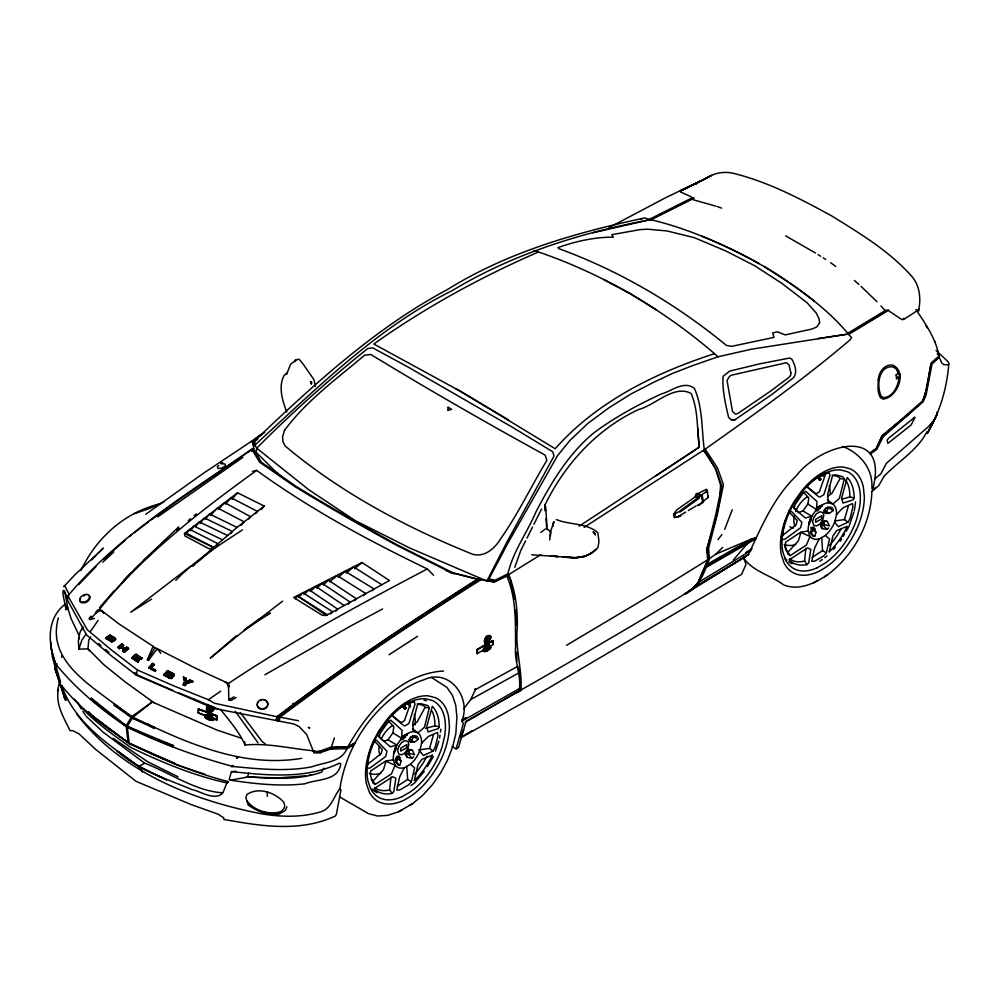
<?xml version="1.0" encoding="UTF-8"?>
<svg xmlns="http://www.w3.org/2000/svg" width="999" height="999" viewBox="0 0 999 999"><rect width="100%" height="100%" fill="white"/><g stroke="black" fill="none" stroke-linecap="round" stroke-linejoin="round"><path stroke-width="1.5" d="M706.231 489.398L707.567 492.282L706.231 489.398L695.779 494.73L695.004 497.027L676.448 510.102L673.551 514.547L674.325 517.432L680.356 516.246M486.913 650.561A8.604 4.97 -60 0 0 487.599 650.112A2.635 1.523 -60 0 0 488.361 649.35L488.061 647.827L486.913 649.525M210.165 718.531L209.74 719.567M485.614 641.808C484.478 642.769 488.611 641.008 485.814 640.609L485.926 639.385M485.189 641.096L487.025 642.307L488.324 641.433L487.025 642.307M206.943 708.89L206.731 709.502M948.7 364.897C946.74 388.948 939.634 412.612 927.284 433.404L936.75 414.997L936.85 412.337M904.445 318.956L916.52 311.188L916.695 310.252L918.568 310.239C921.078 299.151 919.929 286.563 912.624 277.322C890.209 251.561 860.276 233.591 831.493 215.809C799.824 198.501 767.22 181.393 731.905 172.989C724.712 171.716 717.22 172.515 710.664 175.836L682.754 189.86L699.3 181.98M549.75 539.959L550.486 531.755L553.958 521.703L552.684 526.286L553.071 523.139M829.245 551.785L832.916 535.976L836.8 530.519L847.227 526.311A50.862 29.371 -60 0 1 829.257 551.773M292.857 706.193L293.019 703.109M485.939 640.896L485.489 642.082L485.964 640.034M484.115 648.826L487.737 650.411L487.949 649.512A2.36 1.361 -60 0 0 488.261 649.225L488.573 648.776M207.755 709.065L207.829 710.801M489.847 648.139C487.4 642.807 491.071 638.773 489.323 637.949M209.89 719.392L206.768 718.231L208.042 718.843A8.342 5.707 48.5 0 0 209.315 719.292M395.229 760.714L395.379 758.778M184.49 533.491L184.865 535.951L208.991 548.713L211.139 548.563L213.624 547.489L237.038 527.422L264.223 506.056L237.537 492.807L184.49 533.491L213.624 547.489L185.427 532.754M810.888 527.31L813.111 528.658L812.949 530.644L811.475 532.23L810.164 531.893M489.41 648.326L488.748 649.512A8.979 5.182 -60 0 0 490.122 648.651A1.349 0.787 -60 0 0 490.834 647.714A1.498 0.862 -60 0 0 490.434 647.015C487.712 647.539 490.671 648.039 489.011 646.99M211.076 711.363L212.263 718.443L212.362 717.794L211.064 719.655L212.038 719.48C212.188 720.841 211.9 714.11 210.801 711.613M211.413 719.417L212.837 720.142L212.175 719.417M485.164 641.882C486.401 641.758 486.525 642.694 486.338 644.567M485.976 642.844L486.388 642.157M697.527 183.142L696.291 183.279M871.84 492.332C870.579 524.625 853.183 555.569 827.497 574.862C814.834 583.254 798.813 591.133 783.578 584.852C770.704 575.162 752.172 571.378 743.144 557.217M295.442 360.052L295.142 361.426L295.442 360.052L299.051 359.165L302.822 363.648L313.961 379.645L315.309 386.426M392.095 793.431A50.862 29.371 -60 0 1 374.113 788.735L392.582 776.735L395.866 778.209L393.818 791.558L392.083 793.418L389.635 789.872L390.921 777.122M807.03 564.61A50.862 29.371 -60 0 1 789.048 559.902L807.517 547.902L810.801 549.388L808.753 562.737L807.017 564.597L804.582 561.038L805.856 548.301M211.388 718.943L212.025 718.206M64.311 585.851L63.836 586.675L74.563 575.149L103.309 548.126L98.027 553.471M207.617 709.665L207.367 709.814A4.783 3.272 48.5 0 1 209.003 705.494A3.509 2.398 48.5 0 1 209.315 705.456M899.325 375.711C898.7 384.677 893.805 396.94 883.603 397.664L881.368 396.391C876.235 386.738 878.296 365.509 892.769 366.833L895.978 368.681L898.963 374.413M485.889 649.25C488.461 650.624 483.291 646.952 487.749 648.626M486.063 640.347L486.538 639.772L485.814 642.544M487.3 648.064C487.812 648.738 491.096 649.487 488.961 647.876M489.36 647.19L490.022 647.077M484.403 649.175L486.8 650.274A8.342 4.82 -60 0 0 487.574 649.899L488.199 649.225A8.979 5.182 -60 0 0 489.635 648.363A1.349 0.787 -60 0 0 490.347 647.427C490.309 647.914 488.386 649.887 489.91 646.428M489.16 638.586L489.822 638.973L490.097 637.674L488.823 637.225M62.063 686.375L61.688 685.576C71.291 713.611 93.881 733.666 117.045 750.749L117.57 751.635C139.023 770.229 166.271 778.808 192.02 789.572C201.086 791.558 210.19 798.676 219.755 795.354C224.975 792.981 225.087 783.079 228.546 781.505L227.572 781.93M154.008 702.747L125.3 682.005L104.033 664.909L87.962 648.826L78.909 649.138L81.806 640.234L86.164 633.791M485.939 642.719L486.126 643.368L485.402 642.669L486.088 642.232M439.585 738.186L440.01 735.177M440.422 732.167L440.846 729.158M486.014 641.907L486.101 642.607M854.307 510.864L855.581 501.835M485.676 642.519L487.749 648.463M207.667 709.14L208.404 707.492A1.961 1.336 48.5 0 1 209.84 707.304L210.077 707.567A1.961 1.336 48.5 0 0 208.304 707.579L207.293 708.566M550.337 536.001L550.924 532.042L546.328 528.146M207.505 716.258C202.61 711.788 214.76 724.362 206.418 715.496L206.531 717.831A8.604 5.882 48.5 0 0 207.28 718.468M205.669 716.008A2.585 1.761 48.5 0 1 206.868 714.984L207.867 715.197L208.903 717.619L206.743 710.389A4.52 3.097 48.5 0 1 208.341 706.418L209.753 706.405L211.676 708.478L212.188 707.742L211.676 708.478M205.856 716.408L205.919 715.921A2.585 1.761 48.5 0 1 207.13 714.747L209.403 717.17M210.577 716.745L208.079 719.018M383.579 741.37L388.037 739.809L392.907 732.929L393.881 726.81L387.812 720.304M486.975 642.657C490.821 640.859 484.328 644.405 485.339 640.759M485.789 641.57L486.176 640.883M793.506 507.042L798.513 512.549L802.971 510.976L807.841 504.108L808.815 497.977L802.746 491.483M206.706 708.678L207.38 707.679L206.768 708.291M452.048 746.565L456.081 748.9L463.474 723.226L461.75 721.241C471.765 697.814 449.413 667.519 423.863 679.819A86.601 43.094 -53.4 0 0 397.09 694.18C366.196 716.745 345.691 751.148 339.822 788.898C333.791 796.103 331.356 808.303 321.478 811.588C301.998 817.644 281.281 817.107 261.351 813.773C192.32 800.286 120.654 771.79 76.973 714.36M209.228 718.156L208.454 716.895C206.443 718.044 207.742 719.442 206.156 718.044C210.339 713.099 207.317 719.605 205.594 716.42L206.893 715.122L207.193 716.458M210.14 719.779A2.635 1.798 48.5 0 0 211.039 719.804C212.437 720.941 214.011 718.481 211.463 717.919M486.338 642.894L485.277 642.02L485.551 642.856M486.513 640.209L485.214 641.72M443.494 671.028C399.925 673.526 367.232 712.087 347.34 747.664C335.377 744.854 325.15 751.872 313.748 752.21L306.668 734.565L299.288 726.735L294.093 724.013L213.699 708.366L136.264 675.124L110.452 655.107L86.638 635.002L67.17 599.562L67.857 595.953C118.619 535.114 187.65 494.043 251.798 449.1L259.54 462.1L294.717 486.513A627.722 83.279 24.6 0 0 396.391 545.204L450.699 572.464L477.285 579.283C409.265 623.176 341.421 667.532 277.11 716.77L276.411 720.441L279.208 720.891L279.907 717.232C344.905 668.518 412.15 622.864 480.969 579.72L478.209 579.02C409.328 622.165 342.045 667.869 277.11 716.77L276.161 720.229M235.864 771.24L231.468 771.628L229.196 779.332L230.332 780.169L247.74 777.06L248.526 772.876M208.067 709.727L207.717 709.877M207.929 708.628C205.407 708.978 208.416 714.647 208.841 712.499M207.342 711.038C205.719 708.041 212.287 712.037 208.154 710.252L207.867 709.777M715.883 518.606L719.804 499.575L720.566 485.102L715.609 468.906L704.919 450.861L702.834 450.699L584.128 527.372M485.539 648.339L487.837 648.863L486.126 649.275C485.626 647.364 486.488 648.663 485.576 648.738M485.277 640.309L486.863 641.433C490.447 640.072 485.939 642.994 485.277 640.684M485.814 640.609L485.939 640.097M78.584 639.235L80.107 631.967L82.942 627.022M136.264 675.124L137.375 669.979L111.389 649.937L87.425 629.919L67.857 595.953M57.517 690.871L59.403 682.379M58.454 689.372C55.17 703.995 63.936 717.969 70.005 730.606L72.752 730.656L79.096 733.94L95.854 749.587L136.076 781.318L191.034 804.532L218.132 814.21L223.788 817.856L223.826 819.417C260.489 826.048 300.087 832.554 335.252 816.046L336.376 814.36L340.921 789.959L339.822 788.898M411.413 781.68L414.61 767.856L410.377 764.31L404.433 767.719L402.897 770.454L399.625 777.072L396.815 790.084L399.588 790.059L408.653 784.839L411.413 781.68L407.642 779.445L406.755 766.408M826.348 552.847L829.545 539.023L825.311 535.489L819.367 538.898L817.831 541.633L814.56 548.239L811.75 561.263L814.535 561.226L823.588 556.018L826.348 552.847L822.577 550.611L821.69 537.574M58.404 617.882C44.768 665.634 101.473 690.534 130.394 716.733L131.281 717.419L113.874 705.107L114.423 704.245L132.929 717.195C185.227 742.307 242.195 768.356 301.648 758.328M872.302 490.859C890.908 424.8 821.578 442.919 796.041 476.036C773.588 497.727 761.363 526.873 748.538 554.482C656.206 612.974 561.176 667.22 466.171 721.253M313.748 752.21L314.061 750.848C290.821 748.813 268.294 742.769 244.98 745.017C239.36 731.817 229.27 720.654 220.467 709.302M286.576 374.488L290.609 364.16L295.991 360.252L295.392 360.614M211.351 719.143L212.812 719.068M927.022 431.531C917.856 450.012 898.076 461.538 884.04 476.311M697.439 505.119L698.039 505.544L707.879 497.589L708.478 495.854L708.141 496.491L707.017 491.058L679.357 511.413L673.551 514.547L675.262 515.047L674.437 514.735M398.688 765.396L397.502 764.547L395.954 759.827L396.615 756.63L398.888 755.856L400.961 761.138L399.987 765.209L395.604 762.225M813.623 536.575L812.437 535.726L810.888 530.993L811.55 527.797L813.823 527.022L815.896 532.305L814.934 536.376L810.539 533.391M489.847 647.752C488.848 647.689 492.07 646.79 488.186 649.637M485.064 647.652L488.361 649.725L484.677 647.964A2.847 1.648 -60 0 0 483.641 650.274L484.365 651.498A8.342 4.82 -60 0 0 488.236 650.287A2.36 1.361 -60 0 0 488.923 649.612L490.022 647.14M419.73 751.073L421.578 743.481L423.576 741.208L428.321 736.475L437.55 732.442L437.987 735.714L435.177 747.277L433.017 751.073L423.351 755.481L419.73 751.073A22.39 12.925 -60 0 1 410.377 764.31M433.341 735.214L429.558 748.413L418.481 749.987M834.664 522.24L836.513 514.66L838.511 512.387L843.256 507.642L852.484 503.608L852.921 506.893L850.112 518.456L847.964 522.252L838.286 526.66L834.664 522.24A22.39 12.925 -60 0 1 825.311 535.489M848.276 506.393L844.492 519.58L834.802 520.966M208.242 709.914L208.441 710.689C208.616 712.512 205.057 709.665 210.077 710.926M211.776 718.905L212 720.042L211.538 719.23M914.822 417.669L911.1 425.025L887.849 443.406L887.199 440.197L888.411 438.374L914.747 417.257L914.097 417.582M210.976 707.742L212.312 708.84L211.576 710.314L211.064 708.591L212.263 708.303M211.501 707.579L212.974 708.616L212.462 709.065L211.651 707.979L212.05 709.278C211.189 711.9 215.634 707.542 212.138 709.852M212.562 708.828L212.962 710.389M484.652 651.298L484.003 650.724L485.339 651.298M490.209 648.451C488.523 648.476 492.694 646.778 488.873 646.078M487.587 648.713L487.45 649.4M675.511 517.42L680.719 515.646M207.742 708.516L206.968 708.341L207.742 708.516A4.983 3.409 48.5 0 1 208.304 707.579L207.592 707.679M404.495 735.739L400.749 739.647L402.859 739.535L407.58 733.965L406.181 734.54M819.43 506.918L815.684 510.826L817.794 510.714L822.514 505.132L821.116 505.706M413.211 731.58L412.837 722.602L417.495 704.757L420.542 703.621L427.859 705.556L429.295 707.866L424.488 727.147L418.007 732.854L413.211 731.58A22.39 12.925 -60 0 0 401.648 738.249L396.84 745.042A22.39 12.925 -60 0 0 393.269 759.802L395.08 765.271L391.458 773.875L375.212 784.427L373.077 783.116L370.292 774.774L370.716 770.991L385.664 761.063L393.269 759.802M828.146 502.747L827.771 493.781L832.429 475.936L835.476 474.8L842.794 476.735L844.23 479.045L839.422 498.314L832.941 504.033L828.146 502.747A22.39 12.925 -60 0 0 816.583 509.428L811.775 516.221A22.39 12.925 -60 0 0 808.203 530.968L810.014 536.451L806.393 545.054L790.147 555.606L788.011 554.295L785.226 545.941L785.651 542.17L800.599 532.242L808.203 530.968M487.012 648.413C485.651 649.375 488.449 647.552 488.548 649.8M487.412 648.651L487.437 647.827M485.876 641.545L486.088 641.433M278.072 720.454L279.021 716.995L325.075 682.954M486.513 643.943L487.512 644.605C486.451 647.664 489.685 645.366 487.849 646.54M486.875 637.662L486.338 638.299L486.713 637.499C491.133 639.31 485.502 638.973 487.574 637.612M456.081 748.9L458.541 747.502L465.921 721.852M487.412 644.218C486.313 643.718 486.663 644.442 487.537 646.253M490.097 637.462L490.297 636.013M232.08 766.27L231.88 766.97L233.316 765.434L232.08 766.27C196.091 756.468 160.827 743.568 127.323 727.122L173.127 746.815M207.655 710.102L208.379 709.327M211.026 711.713L211.513 710.739M489.485 648.064L489.011 648.513L490.372 647.614M715.584 520.067L706.917 548.713L708.303 559.403L697.926 582.729L692.157 588.923L684.565 594.255C699.113 587.924 704.183 572.664 709.377 558.965L708.603 548.251L717.344 514.248L723.476 484.727L717.457 467.832L705.294 449.313L703.608 450.399L715.746 468.818L721.765 485.701L715.646 515.234L706.892 549.238L707.667 559.939L697.964 582.742L692.669 588.336L685.564 593.631M207.742 716.52L207.63 715.833L210.14 718.756M206.743 715.197L205.444 715.896A2.847 1.948 48.5 0 1 206.756 714.76A1.361 0.924 48.5 0 1 208.242 715.521L206.456 717.182C205.195 716.171 205.906 715.609 206.318 717.307M487.2 639.522L488.623 639.123L486.038 638.836M394.093 751.648L395.517 747.165M487.774 649.1L486.476 649.362L486.675 648.526M809.028 522.814L810.451 518.331M488.174 641.358C489.185 642.694 487.824 645.292 486.975 643.443M484.765 651.286L483.891 650.911M488.474 645.878C488.111 646.515 489.098 645.616 487.974 645.691C489.535 642.956 487.462 646.84 486.163 644.205M334.378 737.911L331.069 748.139L331.68 748.925L332.455 748.026M66.608 605.631L65.684 608.441L67.969 608.016L67.907 609.265L65.572 609.615M209.266 711.812L208.192 712.662L198.302 708.953L208.391 712.437M487.799 639.735C489.71 641.121 484.265 640.521 488.461 640.109M486.975 640.222L488.536 639.685L486.313 639.835M435.489 751.098L438.886 741.108M853.82 512.287L848.963 526.548L846.053 531.48M396.266 710.789A50.862 29.371 -60 0 0 392.095 714.435L393.269 716.87L403.721 725.561L404.92 725.848L408.916 723.538L414.947 704.357L414.335 701.585L410.864 702.272L404.383 720.803L401.136 722.677L391.571 715.059M829.257 472.777A50.862 29.371 -60 0 0 807.03 485.614L808.203 488.049L818.656 496.728L819.867 497.015L823.85 494.717L829.882 475.524L829.27 472.764L825.798 473.451L819.317 491.97L816.071 493.843L806.505 486.238M514.76 567.32L520.729 550.611L525.599 540.884M487.187 650.549L487.4 650.599M487.562 645.279L486.051 643.968M490.184 647.752L486.65 645.529M212.837 719.417L212.113 719.904M489.398 646.59L488.761 647.24L489.398 646.59L488.336 645.966L488.186 646.865L487.025 645.479M486.088 640.097L486.051 638.361L487.012 638.786L486.413 640.147M732.242 509.79L724.712 529.345M488.236 637.474C487.874 635.214 489.098 638.074 489.997 636.488L488.673 636.813A2.947 1.698 -60 0 0 487.275 637.911A4.258 2.46 -60 0 0 486.463 639.185L486.263 639.635M486.875 637.549L487.412 636.863C489.96 638.186 486.763 635.614 489.36 636.176L490.659 636.875M487.362 644.068L487.062 645.067M210.689 715.109L209.216 716.595L208.304 715.634C208.017 716.62 207.392 716.058 208.928 718.081M79.271 638.049L78.322 640.484L78.909 649.138M818.893 506.193L818.069 508.304L816.458 509.228M207.817 710.277L210.24 712.437L209.515 712.337M286.875 806.668L285.439 810.264C274.65 818.793 258.604 812.499 248.676 805.269L245.904 798.051L246.753 794.692C257.867 786.538 275.15 792.457 283.604 802.122A14.91 9.278 12.9 0 1 280.17 811.837C268.431 815.072 254.545 810.589 246.978 801.023L248.676 805.269M209.84 715.009C208.903 715.646 207.555 711.188 208.429 711.937M209.291 718.081L207.942 718.781A4.396 3.009 48.5 0 0 208.816 718.943L209.328 718.943M487.699 649.338L487.075 650.024M488.486 649.425L488.711 648.401M211.925 718.318L212.625 720.017A8.979 6.144 48.5 0 1 211.463 719.792L211.888 720.079M486.925 645.491L486.913 645.966M487.05 646.353L486.988 648.126L484.49 647.939A2.585 1.486 -60 0 0 483.479 649.999L485.489 651.273M460.876 736.588L462.599 732.429M463.186 731.043L463.648 729.932M488.698 637.524L487.475 636.713L488.598 637.037M487.487 640.484L488.411 640.571L486.088 640.721M147.265 659.939L153.109 646.316L118.581 623.663L99.65 609.04L89.898 619.592L89.036 618.531L90.959 616.133M487.412 647.177L487.574 646.341M489.198 648.713L488.611 649.475L489.273 649.113M870.004 453.546L876.448 448.626L882.042 435.951M207.043 708.965L208.379 707.829M488.736 636.875L488.523 637.362A1.961 1.124 -60 0 0 487.025 638.91L487.012 638.786M487.874 646.428L488.361 648.426L486.863 647.577M876.448 448.626L881.73 436.526M487.35 638.174L486.875 638.611L488.698 638.648M489.223 647.552L489.298 646.94C489.697 644.755 487.787 647.464 489.235 646.178L487.899 646.253M485.014 647.814L488.511 649.7M485.502 648.751L485.814 648.064M80.869 570.579C96.329 537.974 124.5 512.237 160.177 503.846L145.504 509.802M486.138 639.572L485.701 639.035L487.062 639.772M209.503 707.267L210.427 708.503M489.11 647.614L488.811 646.515L489.947 646.728A1.498 0.862 -60 0 1 490.347 647.427L490.272 647.315M208.691 713.298C211.376 713.411 208.154 711.7 209.203 712.849M213.162 709.864L213.274 710.551L213.586 708.965L210.677 706.318A3.222 2.198 48.5 0 0 208.853 705.956A4.52 3.097 48.5 0 0 207.255 709.939M470.691 699.575L475.487 689.56L517.757 666.345L519.58 672.477L470.691 699.575L463.811 708.753M439.173 726.76L438.249 728.671L428.072 731.917L426.71 726.797L432.305 706.305A50.862 29.371 -60 0 1 439.173 726.76L434.915 725.786L425.586 728.371M854.108 497.927L853.183 499.837L843.006 503.096L841.645 497.977L847.239 477.485A50.862 29.371 -60 0 1 854.108 497.927L849.849 496.953L841.857 499.175M927.284 433.404L936.75 414.997M207.53 707.217L209.078 706.256M487.649 650.249L484.065 648.763L485.139 650.099M526.985 538.111L532.554 526.997M533.941 524.225L541.595 508.953M212.625 719.842L211.526 718.244M213.024 719.442L212.275 720.341L212.762 719.817M488.698 648.576L488.124 647.876M488.449 648.376L486.85 646.59M256.718 439.785L252.984 442.32L256.731 448.176L308.591 489.622L354.907 520.417L409.827 548.064L486.875 581.043L506.605 542.669L554.008 456.106L552.847 451.848L513.099 427.672L408.591 367.345L372.677 347.827L367.719 348.551C328.933 379.682 291.72 412.824 256.731 448.176L256.094 452.272L276.061 472.052L284.353 478.933M489.36 638.623L489.672 637.986M487.05 644.155L488.349 643.056L487.687 642.494M486.875 581.043L488.124 580.531L507.692 543.543L557.479 455.756L569.905 440.459L587.949 423.339L608.903 407.817L631.093 393.906L653.995 382.142L672.252 373.526L693.456 365.309L718.094 356.768L751.285 349.238L848.251 334.053L887.936 309.94M825.823 508.016L824.724 510.077L825.224 511.55L826.835 511.026L827.896 509.015L827.384 507.529M489.185 638.998L489.185 639.847L489.535 639.198M485.926 647.764L484.84 648.151A2.585 1.486 -60 0 0 483.828 650.199L483.703 651.123A8.342 4.82 -60 0 0 485.901 650.824L486.925 650.474A4.396 2.535 -60 0 0 487.574 649.912M486.063 645.029L486.8 647.789L484.652 642.732A4.783 2.76 -60 0 1 486.076 637.062A3.509 2.023 -60 0 1 487.749 635.751L489.21 635.476C490.571 637.3 491.133 639.572 490.122 636.313L488.711 636.575A3.222 1.861 -60 0 0 487.187 637.787L486.763 638.586L487.375 637.587M429.295 707.866L425.112 707.367L417.058 722.077L412.512 725.374M844.23 479.045L840.047 478.533L831.992 493.256L827.447 496.54M207.817 711.538L207.592 710.776M208.029 712.012L208.916 711.163L210.227 711.75L209.64 712.424L208.304 711.7L209.64 712.424M323.763 768.131L321.503 772.19C297.665 780.719 271.166 778.346 246.366 776.76M211.476 715.734L209.715 716.857L209.877 715.833L210.627 716.183L209.678 715.321L210.04 716.171M209.54 714.597L210.377 715.933L209.59 715.659M147.989 659.964L154.87 647.764L153.109 646.316M487.762 580.931L488.848 578.995L495.217 580.169L507.754 573.926L507.367 575.661L494.13 582.105L490.309 581.393M883.69 476.923L878.758 485.651L871.74 491.558M347.34 747.664C342.282 762.299 324.275 762.162 311.938 766.795C285.789 771.865 259.028 768.88 232.755 766.495M208.841 712.087L207.954 712.612M545.292 510.926L545.042 504.795C565.084 463.786 597.077 428.883 638.811 409.415C654.782 405.469 673.925 384.215 691.108 393.469C698.401 410.089 696.89 429.395 699.3 447.177L579.045 526.248M81.893 629.782L83.292 627.36M483.516 651.348L483.379 650.386L483.903 651.398A8.604 4.97 -60 0 0 486.213 650.911M90.597 636.912L88.749 640.109L87.962 648.826M427.472 766.483L433.304 756.618M840.221 541.346L841.682 538.886M843.144 536.413L844.592 533.953M213.012 709.602L209.553 706.33M707.879 497.589L708.266 496.953M488.012 637.025L489.997 636.962L488.948 636.65M873.9 489.822L875.336 487.475M485.901 638.998L485.514 639.622L486.875 640.434M204.807 774.287L176.973 764.959L129.483 743.83L128.072 742.494L126.136 725.699L131.818 716.558L152.248 701.96L216.683 729.957L241.084 738.136M56.444 664.872L56.756 663.498L56.056 664.485L56.681 665.821L56.444 664.872C76.149 689.023 100.549 709.003 126.224 726.485L90.484 699.1M130.594 744.467L129.183 743.131L127.235 726.335L132.929 717.195L152.248 701.96L150.874 700.948M485.139 649.812L485.289 650.724L484.865 649.974C487.137 648.438 484.99 650.873 486.613 650.923M487.712 637.05L487.237 637.837A4.52 2.61 -60 0 0 485.839 643.131L486.238 643.443M485.826 651.173L484.078 649.512M215.372 547.564L218.007 543.743L189.76 529.37L186.251 533.866M319.605 752.072L320.729 752.722L319.955 751.56M489.06 648.776L489.273 647.901M90.36 631.568L98.077 620.441M190.597 530.819L193.931 526.098L222.552 539.847M230.757 533.691L232.33 531.468L204.383 517.932L200.15 523.439M379.37 730.144L386.513 720.054A59.291 34.228 -60 0 1 428.421 695.891L435.527 697.752A59.291 34.228 -60 0 1 448.464 716.183L449.4 725.724A59.628 34.428 -60 0 1 441.358 758.815C433.054 776.048 420.467 792.02 403.034 800.624A59.291 34.228 -60 0 1 369.155 791.72L366.421 783.641M488.061 650.187L486.326 649.812M207.043 707.617L208.054 707.042L207.73 707.704M183.229 684.877L184.615 682.18L183.229 684.877L185.052 685.639L186.601 683.516L192.894 681.668L190.31 680.069L186.95 681.63L185.976 678.259L183.379 677.135L184.765 682.754M183.654 684.752L184.94 682.205L183.654 684.752L184.952 685.302L186.401 683.316L192.12 681.643L190.247 680.344L186.563 681.38L190.397 680.918L192.12 681.643M185.015 682.492L183.579 684.477L184.877 685.027M185.052 685.639L186.251 682.754L191.97 681.068M186.451 682.954L184.902 685.077L183.079 684.303M148.426 660.601L157.143 648.638L197.278 669.093L228.521 683.441C292.133 640.821 359.628 604.545 427.322 568.943L433.566 575.212M210.002 707.13L210.714 707.554M209.478 713.423L210.377 713.411L208.991 713.673L209.865 713.86M490.109 636.213L488.761 636.725M208.604 719.342L209.403 718.631M209.116 718.88L209.678 719.093M487.612 638.598C484.915 637.886 486.975 637.587 488.623 638.898M205.232 519.455L209.478 513.948L237.038 527.422M208.217 719.292L209.528 718.318M717.944 539.672L721.877 534.577M485.751 648.826L484.577 648.376M195.729 526.461L199.3 521.915L227.61 535.514M211.663 719.305L212.65 720.004A1.349 0.924 48.5 0 0 213.386 719.917A1.498 1.024 48.5 0 0 212.912 718.805L212.225 717.632M484.752 648.014L484.84 647.889A1.361 0.787 -60 0 1 486.001 647.489L486.063 647.539M487.737 644.48C489.822 643.368 486.95 645.704 486.163 643.731M91.846 617.182L89.898 619.592L94.418 618.443M95.729 612.362L97.677 609.952M99.625 607.542L114.46 590.359M99.65 609.04C143.819 554.408 200.025 511.326 256.618 470.379C309.877 508.916 368.156 540.484 427.322 568.943M487.712 639.497L486.538 639.31M209.977 709.34C207.48 705.918 208.841 710.227 210.477 708.89M487 638.136L486.313 639.298M487.25 649.899A8.604 4.97 -60 0 1 486.9 650.137L487.312 649.537L485.764 650.761L485.964 649.512L484.203 649.874M248.776 518.956L250.637 516.745L224.525 502.609L218.481 509.415M424.313 771.34L414.56 782.966L410.939 785.626M833.391 549.487L835.351 547.165M934.652 419.243L928.321 426.71L886.338 463.374L880.881 473.813L875.062 478.633M255.494 513.673L257.43 511.401L231.031 497.714L225.462 504.158M261.313 509.478L264.223 506.056M208.441 713.823L208.853 712.712M209.54 716.533L208.516 715.284A1.361 0.924 48.5 0 0 207.143 714.497L207.03 714.522M733.266 560.089L751.173 539.123L756.405 537.499L704.782 567.332M231.955 499.263L237.537 492.807M241.096 525.374L244.131 521.853L217.47 507.929L210.477 515.496M78.896 584.465L95.904 566.72M209.665 706.718L208.641 706.355L207.118 707.579M207.293 708.766A4.52 3.097 48.5 0 1 207.268 707.879L209.753 706.405M207.829 709.29L209.79 710.464L207.804 708.753M208.042 717.294L206.656 715.496M208.354 717.007L211.239 714.884M327.472 614.772L297.202 595.741L295.729 597.402L295.816 598.838M486.75 641.096L488.411 640.571M486.376 649.362L485.676 650.037M205.157 716.595L205.007 717.257A8.342 5.707 48.5 0 0 209.603 720.004A2.36 1.611 48.5 0 0 210.414 720.029L213.611 720.079L211.351 713.823M155.707 670.591C148.626 670.491 150.487 664.235 154.358 664.872L151.061 667.707L155.519 670.004L155.02 671.353L148.701 667.607L152.497 663.411L152.984 664.16M155.432 670.504L149.276 667.844L152.81 663.561M148.876 668.194L152.897 663.86L153.958 664.41M150.662 668.056L154.171 664.273M155.02 671.353L155.02 670.554L149.188 667.557M155.519 670.804L155.519 670.004M163.736 674.725L167.47 670.616L173.689 673.688L174.138 675.711L172.228 676.698L172.053 676.086L172.59 677.422L171.566 678.546L169.58 678.333L163.736 674.725L169.63 677.747M163.898 675.336L167.607 671.028L173.302 673.85L173.714 675.624L171.691 676.498L173.551 674.999L173.714 675.624M164.373 674.987L167.695 671.34L173.389 674.15M164.46 675.287L164.298 674.675L169.555 677.447L172.128 677.359L169.718 678.059L164.46 675.287L165.946 672.851M167.27 673.451L168.244 672.389L172.103 674.3L171.216 675.661L167.27 673.451L171.129 675.361L172.103 674.3M166.87 674.163L166.421 675.699L166.246 675.087L169.805 677.372L166.009 675.112L166.87 674.163L170.567 675.986L169.78 677.247M166.096 675.424L166.933 674.337M167.357 673.763L168.332 672.664L172.178 674.6M168.244 672.389L167.82 674.025L167.645 673.413L171.204 675.699M169.643 676.76L170.33 676.011L170.492 676.623L167.095 674.949M171.041 675.087L171.728 674.337L171.89 674.949L168.494 673.276M170.567 675.986L169.705 676.935L166.009 675.112M171.254 677.921L172.427 676.81M173.102 675.898L173.976 675.099L173.689 673.688M208.092 711.076L209.565 711.388M208.704 710.526L210.227 711.388L208.704 710.526L207.492 711.763M375.212 784.427L373.089 780.993L383.504 769.555L386.014 761.288L395.08 765.271A22.39 12.925 -60 0 0 404.433 767.719M790.147 555.606L788.036 552.16L798.438 540.721L800.948 532.455L810.014 536.451A22.39 12.925 -60 0 0 819.367 538.898M65.509 603.945C46.104 618.406 47.902 644.33 56.056 664.485M123.489 580.531L130.931 573.001M116.296 589.035L135.352 568.269L178.684 526.885M208.629 707.192L207.342 707.242M485.439 648.601L485.439 648.601A2.585 1.486 -60 0 0 484.49 650.586L484.365 651.498M210.339 713.086L208.541 714.497M335.701 611.263L337.699 609.103L309.091 589.81L304.046 594.517M210.777 716.92L210.015 716.495L209.753 718.269L209.066 716.208L211.089 714.385M396.541 761.063L398.014 759.465L398.176 757.492L396.878 757.155M488.236 642.345L486.913 643.481L488.349 642.881M896.478 378.758L897.439 377.734L896.215 374.975L898.7 372.652L899.862 374.45L900.024 376.798L896.478 378.758L896.215 374.975M210.077 707.567L210.814 707.467M209.241 714.834C210.564 714.073 211.201 714.635 209.478 713.211M209.915 719.692L209.403 719.43M91.683 559.89L95.916 555.606M487.887 649.425L489.71 648.026M208.654 719.48L209.528 718.843M209.116 719.005L208.853 718.731A8.342 5.707 48.5 0 0 209.178 718.905L209.303 718.88M485.989 650.786L486.913 650.849L484.353 649.275M102.785 562.187L113.736 552.01M566.595 645.254L651.847 594.517L708.303 559.403L715.833 554.158L722.702 547.377M143.993 560.177L157.48 547.489M348.226 604.158L350.274 602.16L322.115 583.316L316.883 588.111M354.358 600.774L356.393 598.763L389.473 580.544L361.988 562.499L293.669 597.502L321.99 615.122L324.4 615.446L326.336 615.396L356.393 598.763L328.409 580.182L323.164 584.977M881.98 435.914L909.989 413.099L922.676 401.323L926.81 388.299L930.918 363.461L939.135 357.043C936.288 339.185 925.786 324.3 916.021 309.59M103.347 559.428L124.912 540.484M209.241 717.257L207.293 718.056L208.853 716.795C207.155 715.709 210.102 717.669 208.878 716.32L207.492 717.519M402.122 705.406L404.645 708.965L405.881 708.004L405.332 708.803L404.695 709.178L405.881 708.004L403.284 704.67M817.057 476.573L819.58 480.132L820.828 479.183L820.266 479.982L819.63 480.344L820.828 479.183L818.218 475.849M330.569 613.923L332.692 611.888L303.034 592.832L298.177 597.439M211.488 717.644L211.239 717.07M175.799 580.319C195.267 560.127 219.218 545.154 242.545 529.857M211.276 719.63L210.602 719.967A8.979 6.144 48.5 0 0 212.175 720.454A1.349 0.924 48.5 0 0 213.012 720.254A1.498 1.024 48.5 0 0 212.537 719.13L212.737 720.217M286.85 372.939L283.991 375.612C278.097 387.113 282.492 400.761 286.763 412.088M255.831 439.66C314.797 383.791 375.212 328.072 447.415 289.548C506.805 252.572 574.263 233.092 642.132 218.494M162.013 543.281L166.558 539.06M404.92 754.12L407.405 757.442L412.038 758.266L413.623 756.792M820.679 526.398L822.339 528.608L826.972 529.445L828.558 527.971M254.32 445.542C316.271 389.173 376.186 328.159 452.21 290.622C512.337 254.258 579.632 233.092 648.351 220.08M485.764 650.586L487.1 649.899M136.563 656.693L135.939 656.393L140.047 659.365L138.898 660.389L134.79 657.404L134.291 658.728L134.041 658.091L138.374 660.726L137.874 662.037L131.831 657.891L136.001 654.145L142.033 658.304L140.896 659.328L136.314 656.043M132.48 657.854C149.051 665.534 123.826 658.828 136.076 654.62L142.033 658.304M132.605 658.179L136.214 654.944L136.001 654.145M134.715 656.93L133.516 658.441L134.715 656.93L139.186 660.139M140.047 659.365L135.29 656.418L136.239 655.569L141.184 659.065M135.414 656.743L136.239 655.569M139.76 659.627L139.785 658.728M139.623 659.303L139.061 659.815L134.853 657.255M137.874 662.037L137.899 661.151L138.149 661.788M138.374 660.726L138.349 661.613M140.934 658.428L140.896 659.328M141.783 657.667L141.758 658.553M488.661 648.925L488.161 648.963M310.214 591.433L315.834 586.45L344.143 605.544M487.412 636.863L487.774 637.724L488.324 637.075M210.976 549.762L192.332 566.283L194.63 564.435M210.14 717.757L198.302 712.974L198.389 709.29L208.279 712.886M208.229 707.042L209.228 706.168M206.868 708.666L207.53 708.141M208.441 707.567L207.093 708.99M206.83 709.427L209.365 707.217M210.439 708.016L209.291 707.067L210.352 706.38M208.491 708.303L206.88 709.64M210.489 706.455L208.741 707.904L210.327 708.99M209.852 707.205L210.627 706.518L211.226 707.105M207.105 709.939C207.255 707.767 211.663 709.552 209.703 710.564M209.678 707.654L210.14 708.204L209.678 707.654L210.789 706.73M207.193 710.651L208.479 709.29M207.293 710.689L207.954 710.127M207.48 711.226L208.354 710.389M211.239 710.576L212.425 710.851L210.876 709.315L210.839 708.391L212.188 708.029M209.94 709.702C206.893 706.131 208.579 710.751 210.452 709.253M207.742 711.9L208.803 710.976M209.865 710.214C206.493 706.505 208.641 711.313 210.364 709.602M207.78 712.499L208.754 711.563M208.192 713.074L209.066 711.825M209.59 711.912L210.227 711.388M208.554 713.236L209.515 712.512M209.016 712.786L210.24 712.262M212.213 710.426L213.237 710.152L212.013 711.138M205.007 717.257L207.917 715.084L205.232 717.232L207.467 715.546M209.603 713.111L208.267 713.748M213.499 709.415L214.011 708.753L212.725 707.117M210.227 712.774L208.679 714.397M205.232 717.232L208.154 715.309M208.903 714.685L210.052 713.648M205.619 717.407L206.905 716.608M207.143 716.233L208.242 715.521M208.828 714.922L209.103 714.235M209.902 714.597L209.141 715.621L208.941 715.009L209.44 715.471M210.19 714.585C212.462 715.234 207.08 714.859 210.864 713.723M209.141 715.384L210.402 714.322M206.156 718.044L208.716 716.146M208.591 714.685L208.978 715.908L209.952 715.022M210.265 715.109C212.487 715.871 207.942 715.709 211.026 714.198M207.28 717.781L206.343 718.181M210.489 715.097L209.291 716.033M209.241 717.12L211.338 715.122L207.942 718.244M210.439 716.146L208.491 718.306M209.603 717.881L210.314 717.257M209.665 717.994L210.489 717.195M210.876 717.157L211.701 716.433L210.964 717.482L210.215 717.157L210.964 717.482M209.016 719.43L209.428 717.781M211.026 717.806L210.414 718.131L211.85 717.082M210.602 718.618L209.34 718.431L210.115 718.943M210.277 719.255L210.789 718.805M211.064 719.667C211.563 714.522 223.364 723.601 212.163 718.293L210.027 719.567L211.251 718.968M212.475 717.894L211.076 718.868M210.889 719.942L212.275 718.843M211.164 720.054L212.65 718.706M211.488 720.179L212.725 718.93M211.688 720.217L212.887 719.018M216.583 716.133L210.989 714.023M211.276 713.686L216.983 715.833L211.151 713.798M216.583 719.792L216.683 716.046M206.93 707.991L208.878 706.33L210.265 707.017A2.947 2.023 48.5 0 0 208.941 706.53L209.528 706.618A2.947 2.01 48.5 0 0 208.466 706.643L208.379 706.705A4.258 2.922 48.5 0 0 207.492 707.092C208.916 707.979 207.43 705.519 208.991 707.117M218.831 465.434L217.395 466.683L217.919 468.568L221.965 468.119L225.474 465.796L224.95 463.936L223.127 463.861M372.065 590.796L374.138 588.985L345.192 571.341L338.311 577.222M407.642 779.445L397.315 786.201M822.577 550.611L812.249 557.367M236.263 635.801L210.265 658.166L239.772 634.078L282.592 601.161M129.52 536.55L131.831 534.577M176.835 530.232L179.121 528.309M188.274 520.629L190.559 518.706M346.241 573.089L353.596 566.92L381.805 584.765M354.645 568.668L361.988 562.499M674.999 517.42L675.649 516.883M196.94 562.524L211.963 550.062M363.461 595.529L365.821 593.568L337.163 575.574L329.495 581.905M339.548 796.89L368.643 813.686L377.585 816.021L387.687 815.384L398.501 811.8L412.562 803.683L422.689 795.354L432.142 785.039L440.509 773.176L447.44 760.301L452.622 746.965L455.819 733.741L456.918 717.357L455.756 705.331L452.347 695.154L446.828 687.3L431.493 677.497M254.558 440.109L260.052 435.601M939.41 357.093L932.005 364.061L926.185 394.568L923.376 401.486L883.216 436.775L876.797 449.363L870.404 453.946L869.679 453.134L876.098 448.501L882.754 435.701L922.452 401.074L924.974 395.254L931.043 364.235L931.942 362.212L939.16 355.981L937.249 353.908M882.517 435.377L909.989 413.099M193.993 515.821L196.378 513.898M251.373 441.908L259.216 435.676M254.445 439.797L261.164 434.465M367.457 764.46L381.243 753.546L382.255 749.4L373.701 740.334M781.243 536.538L796.178 524.712L797.19 520.579L788.648 511.513M114.785 639.984C112.288 635.701 104.308 635.464 114.161 640.459L111.526 641.97L106.294 638.711C101.773 635.976 120.242 642.794 111.538 640.834M111.376 640.821L106.369 637.924L111.426 640.509L112.338 639.81C101.948 634.415 113.911 634.777 115.684 639.273L114.498 640.209L110.252 636.9M210.202 717.12L210.252 717.819M540.859 532.455L545.242 529.008M190.372 566.408L130.732 612.25L151.573 599.175M106.993 638.186L106.955 637.1L111.563 640.634M110.602 639.56L107.492 636.688L109.565 635.127L115.347 638.411M108.117 637.1L110.077 635.751L115.684 639.273M106.294 638.711L107.28 637.961L106.955 637.1M109.366 637.437L110.29 636.75M110.577 637.762L109.902 637.162L114.161 640.459M111.239 639.772L111.913 640.371M106.668 637.325L111.314 640.209L112.338 639.81M105.969 637.849L111.201 641.108L113.824 639.61M134.253 532.742L148.814 521.74M151.236 519.905L179.108 499.625L253.484 448.389L254.146 449.662L251.636 451.386M119.38 648.651L120.717 646.828L119.38 648.651L117.807 647.002L122.003 643.831L122.615 644.792M118.419 647.964L122.415 644.13M118.968 648.351L120.642 646.266L124.713 649.138L122.939 650.886L123.951 651.598L128.147 648.426L127.135 647.714L125.262 649.138L121.191 646.266L122.964 644.517L123.576 645.479L122.053 646.628L123.389 644.805M120.642 646.266L118.319 647.627L123.064 644.842M124.051 651.935L123.864 651.273L128.471 648.388L124.463 652.235L122.427 650.262L123.951 649.113L120.717 646.828M125.262 649.138L125.1 648.239L126.623 647.09L127.235 648.051M123.039 651.223L124.713 649.138M125.175 648.801L127.048 647.389M126.623 647.09L125.287 648.913L121.104 645.928M124.463 652.235L128.471 648.388M819.867 561.251L822.264 559.477M824.674 557.692L827.085 555.919M208.978 715.908L207.542 711.188M488.748 636.45L489.997 636.688M145.717 514.285L203.471 473.251L264.673 432.492M157.742 516.87L242.819 457.417M679.969 512.112L699.375 498.089M327.56 681.168L377.997 645.916L479.195 579.52L494.393 581.693L507.617 575.274L540.609 554.795M414.373 735.888L417.307 736.538L412.5 736.413L409.503 738.411L409.24 741.233L410.801 742.307L414.423 742.12L418.269 739.36L418.256 737.724M829.307 507.055L832.242 507.704L827.434 507.592L824.437 509.59L824.175 512.4L825.736 513.474L829.357 513.299L833.203 510.539L833.191 508.891M244.867 629.32L259.852 618.656L270.392 613.049L243.706 630.456M702.834 450.699L704.332 449.725C753.97 414.622 803.671 379.408 849.987 339.922L851.585 337.462L848.251 334.053M487.562 644.13L486.7 643.693L487.612 642.832M704.283 568.456L755.918 538.773M137.375 669.979L173.401 685.739L208.366 699.7L220.679 691.221M214.348 476.286L216.883 474.55M735.002 419.692L771.54 394.73L793.543 377.734C797.764 372.352 794.779 364.273 791.757 359.041L789.685 358.042L759.764 363.836L729.62 371.128L723.139 376.298C722.052 389.772 725.549 404.433 728.671 417.582L731.231 419.692L735.002 419.692L731.231 419.692M257.829 438.623L254.245 441.046L255.594 444.33L253.958 445.941L252.61 442.669M487.087 643.806L488.349 643.406M821.565 476.036L824.163 474.313M656.006 475.799L699.213 447.115L697.777 428.409M705.756 565.134L751.173 539.123L715.833 554.158M208.666 706.768L208.466 706.668M389.023 654.757L417.482 636.351M516.845 692.232L518.681 691.096M751.473 550.224L697.926 582.729M746.091 556.256L690.321 590.084M461.251 737.299L471.89 730.793M847.676 333.329L886.15 310.015M692.669 588.336L748.538 554.482M745.604 552.634L752.047 548.751M888.648 310.202L848.675 334.415C825.411 306.281 794.767 285.814 764.198 266.508M461.75 721.241L520.504 687.999M461.988 719.854L466.034 717.419M685.751 512.062L677.946 516.695L674.325 517.432M688.348 510.526L696.141 505.894M348.514 746.977L354.433 743.531M465.159 722.339L519.592 690.521M212.887 710.102L214.011 709.115M222.74 792.831C195.242 791.121 170.142 772.864 144.618 763.149L138.986 766.408L117.045 750.749L139.51 767.294L166.621 779.957L138.986 766.408L142.382 772.102M699.45 504.932L698.651 505.394L703.558 501.948L702.122 495.691L697.052 493.344L696.241 493.806L701.31 496.153L702.747 502.422M486.95 638.211L487.624 637.787C486.451 636.788 489.66 639.048 487.524 638.024M486.775 638.761L487.287 639.223M490.659 638.661L489.223 637.886L490.259 638.561M486.538 640.571L485.389 641.221M486.088 641.67L486.088 640.933M486.038 643.194L486.101 642.507M477.047 649.612L492.869 640.659L492.869 644.667L477.047 653.621L477.047 649.612L492.832 640.996M486.276 651.098C483.741 651.51 487.712 650.799 483.803 649.35M488.386 649.063L489.048 649.25M401.523 738.061L403.121 737.137M398.501 811.8L402.21 809.665M409.553 805.419L412.562 803.683M813.436 582.979L817.145 580.831M824.487 576.598L827.497 574.862M402.135 796.615L410.327 791.907A55.407 31.98 -60 0 0 442.033 747.015L444.567 736.563A55.407 31.98 -60 0 0 432.467 700.524L425.849 698.776A55.407 31.98 -60 0 0 386.663 721.415L380.032 730.769A55.407 31.98 -60 0 0 367.932 780.806L370.442 788.323A55.407 31.98 -60 0 0 402.16 796.628M817.07 567.782L825.261 563.074A55.407 31.98 -60 0 0 856.967 518.181L859.502 507.729A55.407 31.98 -60 0 0 847.402 471.703L840.783 469.942A55.407 31.98 -60 0 0 801.598 492.582L794.979 501.935A55.407 31.98 -60 0 0 782.866 551.972L785.389 559.49M236.151 697.502L230.956 700.461L228.796 699.787L228.521 683.441M228.796 699.787L234.041 696.803M461.95 737.087L535.776 695.591L741.645 574.288L746.041 564.298L743.631 558.016M264.847 674.8L350.524 626.098L382.605 608.953M209.79 717.257L208.779 713.436M608.94 227.635L666.82 197.115L692.032 185.04M700.661 181.244L711.55 175.374L698.988 182.08M166.134 674.887L166.958 674.462L170.642 676.298M692.782 197.49L649.362 219.343C688.011 228.346 724.35 244.73 759.103 263.574M694.28 198.077L651.061 219.805M693.356 198.002L650.112 219.668L592.832 232.792M681.518 190.447L700.823 180.881L682.754 189.86M538.261 252.06C480.631 277.198 425.062 307.53 373.826 344.031L462.3 392.295L555.182 448.738C596.977 401.536 655.207 372.877 714.36 353.733M517.632 692.02L520.929 690.584C522.514 669.892 515.072 649.088 517.282 627.921C517.694 609.889 515.671 591.171 508.616 574.487L506.593 575.674C516.633 597.951 515.234 623.051 515.609 646.952C514.048 662.087 522.402 676.997 518.831 691.82L515.372 693.318M145.579 509.74L163.961 501.898M207.342 718.656L207.605 718.656A8.604 5.882 48.5 0 0 209.315 719.517M681.805 189.947L680.431 191.071L680.918 192.17L680.544 190.522L696.515 183.179M213.237 710.152L212.287 710.501M212.275 710.626L213.549 710.314M213.274 710.551C208.579 710.227 210.764 714.16 211.388 718.269M134.291 513.661L144.168 510.339M211.351 707.941L210.115 706.967M210.839 708.391L212.05 709.278M186.326 683.041L192.745 681.093M186.638 681.668L190.31 680.069M640.546 219.006L644.542 217.919L650.112 219.668M252.447 471.453L256.618 470.379M918.531 309.765L918.78 310.876L916.52 311.188M819.58 480.132L820.266 479.982L817.282 476.823M404.645 708.965L405.332 708.803L403.346 706.705M171.603 676.186L173.464 676.46M305.806 775.773L277.922 777.921L247.74 777.06M308.753 775.224L311.688 774.675M489.56 635.676L487.712 635.988A3.222 1.861 -60 0 0 486.176 637.2A4.52 2.61 -60 0 0 484.827 642.557L486.226 645.404M489.46 635.926L488.061 636.188A3.222 1.861 -60 0 0 486.525 637.399A4.52 2.61 -60 0 0 485.177 642.757L486.988 646.84M78.909 635.089L71.179 618.831L67.982 608.778L65.946 609.14L62.9 593.831L63.162 590.409L68.419 598.588M489.185 639.847L488.536 639.959L488.586 643.431M817.744 338.574L846.278 334.353M484.827 650.898L484.777 650.986A8.342 4.82 -60 0 1 483.354 650.923M210.277 706.842L210.165 706.855A3.222 2.198 48.5 0 0 208.341 706.418M486.538 639.135L488.561 639.298M211.039 716.433L211.701 716.433M260.789 434.99L261.788 434.915M824.163 521.965L822.652 522.09L821.365 523.913L821.528 525.711L823.001 525.599L824.312 523.738L824.163 521.965L821.802 520.866M409.228 750.798L407.717 750.911L406.431 752.746L406.581 754.545L408.067 754.42L409.378 752.559L409.228 750.798L406.868 749.7M231.468 771.628C267.395 775.274 305.532 779.495 339.285 763.236L340.759 763.661C338.811 781.243 317.058 778.795 304.82 783.828C279.995 786.65 254.92 783.878 230.332 780.169M934.689 341.233L935.164 342.207M206.656 715.946L207.829 716.183L207.467 715.009M918.381 309.203L919.117 309.178M693.531 184.253L696.153 184.203M313.761 752.909L319.73 752.859L330.744 749.075L347.24 748.676L354.183 744.467L355.082 742.632L348.214 746.715L331.356 747.04L319.043 751.373L313.124 751.298M271.778 813.773L279.77 813.81M811.413 528.558L814.972 528.696M211.601 716.183L210.839 715.771M396.478 757.392L400.037 757.517M819.592 506.031L822.239 506.206M557.879 556.555L550.499 556.056L558.241 556.58M563.786 556.942C575.899 558.891 589.847 557.617 598.026 547.39L598.963 541.358L597.839 532.704C586.888 522.902 569.343 524.962 556.281 519.542M404.657 734.864L407.305 735.039M562.899 556.893L575.599 557.742L531.78 554.82M213.162 720.254L213.898 719.492L212.337 717.382L211.301 711.463M695.004 497.027L698.85 497.415L695.779 494.73M207.342 715.309C207.605 716.658 205.819 714.435 207.48 716.133M171.403 677.934L169.418 677.722L169.58 678.333M483.166 651.148L483.553 651.198A8.604 4.97 -60 0 0 485.514 650.861M485.514 650.736L485.639 648.988M279.021 716.995L298.401 720.729M205.956 716.658L206.269 716.97A8.342 5.707 48.5 0 1 205.794 716.57M488.124 580.531L494.393 581.693M487.237 637.961L487.862 638.086M218.456 709.165L205.769 703.883M789.048 511.051L791.583 511.563L801.922 522.402L800.686 527.497L799.587 528.508L784.877 539.248L782.18 539.435A50.862 29.371 -60 0 1 785.289 520.779M374.113 739.884L376.648 740.396L386.988 751.236L385.751 756.33L384.652 757.329L369.942 768.069L367.245 768.256A50.862 29.371 -60 0 1 367.794 760.751M262.949 811.987L268.843 813.174M490.372 648.051L488.786 647.027M823.164 520.616L827.347 521.515L829.457 525.911L822.102 523.976M408.216 749.437L412.412 750.336L414.523 754.745L408.641 753.196M277.11 716.77L214.423 703.246L208.366 699.7M489.71 648.838L489.847 648.239M490.372 647.689L486.238 644.967M488.711 647.851L488.661 646.628M227.497 783.016C193.831 775.761 161.988 762.349 131.031 747.564L129.92 746.915C110.277 732.567 89.573 718.693 74.575 699.225M479.195 579.52L452.609 572.689L398.301 545.442A627.722 83.279 24.6 0 1 296.628 486.738L261.451 462.325L253.709 449.338L252.984 442.32M827.347 521.515L824 520.629L821.715 522.489L820.579 525.486L822.339 528.608M412.412 750.336L409.053 749.462L406.78 751.31L405.631 754.307L407.405 757.442M811.825 528.321L813.111 528.658M810.826 517.145L811.4 519.742L808.728 524.637M832.204 475.024L838.286 476.635L840.047 478.533M424.013 700.124L426.498 700.786M417.27 703.858L423.339 705.469L425.112 707.367M692.806 199.613L715.846 206.169M490.047 647.939L486.975 646.628M227.76 781.455C193.494 772.714 160.851 758.678 129.183 743.131L128.072 742.494C104.083 725.936 79.845 708.691 61.688 685.576M489.473 637.599L489.822 638.973M486.8 647.789L485.651 647.277A1.361 0.787 -60 0 0 484.49 647.689L484.403 647.802A2.847 1.648 -60 0 0 483.291 650.074L483.379 650.386M717.232 206.568L721.59 208.142M533.928 250.437C601.735 272.952 664.323 309.84 718.094 356.768M212.462 709.065L210.989 708.029M207.829 708.666L207.243 709.053M210.364 709.765L208.491 708.616M207.979 715.521L206.356 715.446A2.585 1.761 48.5 0 0 205.157 716.458M206.681 715.309L207.792 715.346M206.418 715.696L207.717 716.071M198.426 712.861L209.84 717.157M205.981 716.033L206.893 716.67M205.594 716.233L206.955 716.733M211.888 718.531L212.575 718.793M154.87 647.764L157.143 648.638L160.789 653.321M178.172 692.619L204.508 703.346M151.336 753.745L174.85 763.448L129.183 743.131M445.604 570.317L454.046 573.838M127.235 726.335L173.726 745.803L149.35 736.925L126.136 725.699L107.705 712.874L91.096 698.089L126.136 725.699M190.322 680.631L192.894 681.668M183.504 684.19L184.803 684.74M185.09 682.779L183.816 677.622L185.714 678.433L186.713 681.955M139.548 675.948L172.64 690.334M701.723 236.139C742.032 252.31 780.269 273.714 814.11 301.036M681.63 192.432L691.271 196.853M489.11 635.726L490.459 636.413M178.084 776.785L147.777 761.812L113.049 738.298M168.918 672.202L172.328 673.9M154.358 664.872L152.497 663.411M150.574 667.757L155.332 670.204M148.701 667.607L154.833 670.766M825.436 511.276L829.357 513.299M414.423 742.12L409.19 739.422L410.801 742.307M785.651 235.864L815.534 253.059M603.808 279.583L630.819 293.843L656.106 309.765M207.28 718.393L207.28 718.393A8.342 5.707 48.5 0 1 206.581 717.744L205.856 716.895M489.448 648.888L487.337 647.639M64.485 697.14L64.81 698.313L63.624 695.167L65.047 699.25L66.471 700.049L63.624 695.167L54.67 667.906L57.18 674.874M455.644 388.586L508.541 419.942M842.457 446.378C860.127 453.047 873.338 468.943 871.852 488.536M490.109 636.363L491.121 636.95M489.91 637.961L489.285 637.599L489.722 639.31M488.898 638.299L489.91 638.885M488.036 637.986L488.698 638.361M487.974 638.736L488.623 639.123M486.351 637.974L487.212 638.411M486.263 638.124L487.524 638.923M487.874 639.31L488.536 639.685M487.674 640.371L488.336 640.759M487.674 640.646L488.336 640.958M485.402 639.797L486.788 640.709M492.869 644.667L492.707 640.571L477.197 649.7L477.047 653.621M485.152 640.946L486.476 641.683M485.139 641.333L487.05 642.469M486.7 643.081L487.362 643.456M487.812 643.531L488.474 643.918M486.276 645.092L487.462 645.641M487.524 645.804L488.598 646.415M488.848 646.565L490.684 647.764M486.725 646.153L490.372 648.289M486.85 646.902L488.636 647.901M488.911 648.039L489.86 648.738L487.175 647.389M488.873 649.35L486.638 647.926L486.638 646.64M484.765 648.226L487.924 649.974M484.19 648.563L487.437 650.374L486.763 650.686M477.36 653.446L477.472 649.862M265.372 744.005L262.038 741.433L240.297 712.524M128.034 742.12L129.133 742.756M802.971 510.976L811.775 516.221L805.294 517.994L793.905 508.066L795.354 504.095L802.697 493.718L805.731 491.358L816.97 501.473L816.583 509.428L807.841 504.108M388.037 739.809L396.84 745.042L390.359 746.815L378.971 736.9L380.419 732.916L387.762 722.552L390.784 720.179L402.035 730.306L401.648 738.249L392.907 732.929M827.509 507.105L833.203 510.539M412.575 735.926L418.269 739.36M110.177 636.463L114.46 639.123M114.211 639.185L115.185 638.923L114.71 638.411M136.214 654.944L141.621 658.241L141.059 658.753L136.364 655.893M135.29 656.418L139.498 658.99M135.052 658.054L138.898 660.389M133.391 658.129L138.624 661.363M131.831 657.891L137.612 661.4M109.253 637.15L113.187 639.597M112.225 639.522L108.167 637.212M111.576 639.51L107.492 636.688M818.069 254.645L820.604 256.231M823.139 257.817L825.661 259.403M432.292 755.132L421.865 759.34L417.982 764.797L414.31 780.606A50.862 29.371 -60 0 0 432.305 755.132M889.01 311.014L901.185 319.193M297.202 595.741L326.336 615.396M147.952 724.025L154.321 728.496M123.576 645.479L122.003 643.831M126.823 647.752L128.671 649.063M121.866 645.966L125.1 648.239M120.742 646.603L124.813 649.475M120.916 647.489L124.151 649.775L123.951 649.113M128.072 742.494L92.183 715.721L109.69 729.695M144.618 763.149L103.172 732.217L85.926 715.996M209.091 717.831L207.667 716.096M129.483 743.83L93.993 717.045M830.718 262.725L835.713 266.458M827.397 499.862L832.941 504.033A22.39 12.925 -60 0 1 836.513 514.66M412.462 728.683L418.007 732.854A22.39 12.925 -60 0 1 421.578 743.481M210.327 708.828L208.991 707.517L210.564 708.791M844.492 519.58L847.964 522.252M429.558 748.413L433.017 751.073M134.49 672.489L138.174 675.349M208.004 710.414L207.892 710.863M812.537 529.495L815.896 532.305M397.602 758.328L400.961 761.138M788.036 552.16L786.088 550.524L784.702 546.366M371.153 779.345L373.089 780.993M817.931 506.705L819.917 508.379M402.997 735.526L404.97 737.212M98.614 643.506L100.911 645.479M105.494 649.425L108.928 652.372M936.1 350.449L947.976 361.588L949.05 363.624L948.638 364.772L943.643 364.635L941.607 362.625L939.135 357.043M854.432 280.469L858.89 284.453M861.113 286.451L876.985 301.71M213.012 719.23L212.837 719.779M207.755 711.051L208.104 711.625L207.755 710.676M211.8 709.29L211.064 708.591M229.495 686.013L225.137 681.855A6.369 5.619 -88.5 0 1 228.584 687.587M205.569 716.608L206.019 717.045A8.604 5.882 48.5 0 0 206.393 717.369M88.599 711.688L92.919 715.971M211.526 719.717L212.45 720.341L212.45 719.13M64.798 585.526L69.218 594.892M817.207 476.436L820.179 479.557M403.259 706.305L405.244 708.378M880.881 305.906L884.452 309.84M378.571 735.876L382.58 740.271M823.076 525.074L826.972 529.445M408.141 753.895L412.038 758.266M211.676 708.241L211.613 708.89M87.912 648.651L89.748 650.761M209.715 711.85L207.842 710.364M209.066 716.208L209.216 716.907M212.6 707.255L213.736 709.352M213.736 709.003L210.727 706.131A3.509 2.398 48.5 0 0 209.865 705.781M235.314 711.3L258.054 742.856M818.231 475.899L820.878 479.383M403.296 704.72L405.944 708.216M205.707 715.921L205.757 717.282A8.604 5.882 48.5 0 0 206.119 717.607M207.043 716.87L207.068 716.32M817.132 476.91L819.63 480.344M402.197 705.744L404.695 709.178M925.574 325.274L927.347 327.834M82.817 711.325L85.152 714.834M594.305 533.304L595.179 534.652M103.509 613.274L102.048 610.789A12.075 8.267 -77.9 0 0 95.529 613.498M824.125 510.601L825.736 513.474M77.947 702.896L81.256 708.99M172.228 676.698L172.59 677.422M171.528 675.873L172.053 677.047M171.691 676.498L172.128 677.359M107.979 637.924L109.89 635.988L109.565 635.127M65.047 699.25L65.385 700.024L63.611 694.317M486.975 643.194L486.625 642.569M393.793 753.458L396.466 748.576L396.203 746.053M310.477 381.693L311.026 383.628M115.072 638.636L115.409 639.497M114.098 638.898L114.498 640.209M110.552 635.426L110.889 636.288M110.115 635.152L110.452 636.013M111.763 641.171L112.088 642.032M111.201 641.108L111.526 641.97M106.256 637.637L106.581 638.486M488.399 646.266L488.061 647.477M56.868 673.875L58.841 679.795M58.716 679.37L60.677 685.239M60.602 685.064L62.537 690.883M62.263 690.109L64.048 695.566M128.059 648.101L128.247 648.763M122.964 644.517L123.164 645.179M171.179 677.622L171.566 678.546M167.47 670.616L167.77 671.64M185.976 678.259L183.379 677.135M185.714 678.433L183.816 677.622M186.251 682.754L186.601 683.516M67.982 608.778L64.573 590.596M173.302 673.85L173.626 675.312M706.83 489.935L707.354 492.544M51.461 648.963L52.385 656.93L56.181 671.191L60.427 682.067L51.261 648.826L50.699 641.57M704.332 449.725C701.498 429.395 702.884 407.417 694.417 388.424C683.965 380.095 671.603 391.246 661.276 394.006C637.587 404.895 614.597 417.395 593.668 433.004C568.044 454.208 551.111 483.017 535.864 512.075C526.948 533.129 512.162 552.759 507.617 575.274L510.164 578.97L514.672 599.263M488.236 643.231L488.186 639.76M515.634 609.777L515.996 625.362M545.042 504.795L545.466 510.976M546.003 518.706L546.528 526.436M545.666 506.63L547.202 529.645M244.78 741.758L244.98 745.017M519.655 673.9L520.004 679.607M516.471 652.172L516.982 660.951M211.85 707.891L211.888 708.653M267.307 792.157L267.307 796.378M216.983 715.833L216.858 719.954M206.993 715.421L207.005 716.071M198.426 708.853L198.302 712.974M488.099 635.951A3.509 2.023 -60 0 0 486.426 637.262A4.783 2.76 -60 0 0 485.002 642.931M486.7 640.409A4.983 2.872 -60 0 1 487.15 638.985M206.219 717.444A8.342 5.707 48.5 0 1 205.519 716.807L205.707 715.659A2.847 1.948 48.5 0 1 207.03 714.522M209.365 705.694A3.509 2.398 48.5 0 0 208.741 705.731A4.783 3.272 48.5 0 0 207.055 709.939M210.314 705.818A3.222 2.198 48.5 0 1 210.939 706.081M207.617 706.755A4.52 3.097 48.5 0 1 209.128 705.719M209.166 719.118A8.604 5.882 48.5 0 1 208.354 718.718M207.155 717.969A8.604 5.882 48.5 0 1 206.768 717.669M266.571 701.423A5.357 4.633 -9 0 1 264.31 708.978A5.357 4.633 -9 0 1 257.23 704.595M257.492 703.396A5.357 4.633 -9 0 1 258.104 702.272M260.177 700.599A5.357 4.633 -9 0 1 261.501 700.149M264.26 700.187A5.357 4.633 -9 0 1 265.522 700.661M88.412 595.354A5.357 3.409 -28.5 0 1 89.386 599.487A5.357 3.409 -28.5 0 1 83.841 602.921M82.63 602.934A5.357 3.409 -28.5 0 1 80.607 598.538M83.566 595.916A5.357 3.409 -28.5 0 1 84.853 595.392M829.295 485.739A39.573 22.852 -60 0 1 830.169 493.231M795.753 544.542A39.573 22.852 -60 0 1 784.203 544.517M821.403 474.8A39.573 22.852 -60 0 1 823.626 476.236M795.054 526.236A19.381 11.189 -60 0 1 794.317 516.096M795.691 511.488A19.381 11.189 -60 0 1 807.554 496.728M793.518 527.996A21.116 12.2 -60 0 1 789.872 526.685M817.095 567.807A55.407 31.98 -60 0 1 785.401 559.515M792.032 563.798A52.198 30.132 -60 0 1 788.785 561.85M786.875 560.152A52.198 30.132 -60 0 1 785.164 558.179M821.715 474.088A36.975 24.513 -68.8 0 1 825.798 473.451M845.391 479.957A36.975 18.856 -69.6 0 1 849.849 496.953M841.258 528.571A36.975 16.246 -58.4 0 1 829.557 545.279M804.582 561.038A36.975 20.305 -49 0 1 789.759 558.703M366.446 783.653A59.291 34.228 -60 0 1 379.408 730.144M405.232 703.071A39.573 22.852 -60 0 1 410.626 706.942M414.36 714.56A39.573 22.852 -60 0 1 415.134 724.912M380.819 773.376A39.573 22.852 -60 0 1 369.255 773.351M380.119 755.057A19.381 11.189 -60 0 1 379.121 746.44M381.281 739.035A19.381 11.189 -60 0 1 392.619 725.549M377.098 792.619A52.198 30.132 -60 0 1 371.94 788.985M368.032 759.203A50.862 29.371 -60 0 1 370.354 749.6M370.804 748.214A50.862 29.371 -60 0 1 373.501 741.283M399.45 708.391A50.862 29.371 -60 0 1 414.323 701.61M406.78 702.909A36.975 24.513 -68.8 0 1 410.864 702.272M432.03 711.151A36.975 18.856 -69.6 0 1 434.915 725.786M426.948 756.181A36.975 16.246 -58.4 0 1 414.622 774.113M389.635 789.872A36.975 20.305 -49 0 1 374.825 787.524M790.821 372.739L790.808 374.837L789.41 377.06L770.266 391.346L738.061 413.349L735.589 414.185L732.517 411.563L727.035 380.444L729.432 376.511L731.38 375.212L786.388 362.724L789.035 364.885L790.821 372.739M878.271 379.757C878.208 385.701 877.047 392.52 880.569 397.727L882.991 399.113C896.915 398.039 907.891 372.29 892.919 365.172C884.577 363.736 878.67 372.24 878.271 379.757M448.101 407.28L447.752 410.464L451.573 409.278L448.101 407.28M903.446 319.218C899.562 321.491 906.368 316.421 903.446 319.218M398.663 746.565L397.702 750.724L398.663 753.908L401.511 754.857L405.007 752.846L407.817 748.626L408.878 744.267L407.817 741.27L405.007 740.596L401.511 742.619L398.663 746.565M813.598 517.732L812.637 521.89L813.598 525.087L816.445 526.036L819.942 524.025L822.751 519.792L823.813 515.447L822.751 512.45L819.942 511.775L816.445 513.786L813.598 517.732M284.49 430.394L282.567 436.95L283.004 441.958L285.327 446.141C340.784 492.732 405.606 527.197 472.552 554.22C484.44 557.692 494.817 548.451 500.511 538.936C518.081 514.035 531.093 486.463 546.828 460.452L545.154 455.119C486.351 422.839 428.121 389.423 370.841 354.483L364.585 355.232C336.688 378.821 306.356 400.774 284.49 430.394M593.231 531.868L595.379 534.765L594.78 532.867L593.231 531.868M62.013 655.943L61.601 656.967L62.013 655.943M412.962 737.849L411.888 739.859L410.289 740.371L409.79 738.898L410.889 736.85L412.45 736.35L412.962 737.849M856.293 529.994C847.989 547.227 835.401 563.186 817.969 571.803A59.291 34.228 -60 0 1 784.065 562.924L781.355 554.82A59.291 34.228 -60 0 1 794.342 501.311L801.448 491.233A59.291 34.228 -60 0 1 843.356 467.07L850.461 468.918A59.291 34.228 -60 0 1 863.398 487.35L864.335 496.903A59.628 34.428 -60 0 1 856.293 529.994M237.687 757.367L236.863 758.166L237.687 757.367M221.116 462.899L221.129 463.786L222.939 463.361L221.116 462.899M311.351 381.63L311.488 383.953L311.351 381.63M154.233 727.247L153.696 728.096L132.392 718.069L154.233 727.247M819.592 322.764L816.795 326.96L812.037 328.996L785.276 334.902L777.434 331.855L772.627 332.929L774.025 337.4L731.593 346.353L726.41 345.404C676.236 304.171 619.842 270.916 558.766 248.614L557.954 247.602C575.736 241.271 594.705 237.075 613.398 237.15L611.688 234.69L639.947 229.645L647.452 229.196L667.032 230.944L694.542 237.75L725.561 250.849L754.645 265.697L781.817 283.341L807.067 302.722L816.258 313.049L819.043 318.693L819.592 322.764M475.162 688.948L475.487 689.56L475.162 688.948M488.736 644.855L488.336 645.691L488.798 644.817M596.203 549.325C590.434 554.582 583.141 557.704 575.287 557.729L585.451 556.268L584.265 556.53L591.283 553.259L590.097 553.871L596.203 549.325M221.878 462.737L220.841 463.336L222.939 463.361L221.878 462.737M406.73 744.68L400.699 748.151L400.699 751.123L406.73 747.639L406.73 744.68M821.665 515.859L815.646 519.33L815.646 522.29L821.665 518.818L821.665 515.859M309.603 727.884L308.429 727.472L309.603 727.884M209.827 713.536L208.791 712.986L209.827 713.536M211.264 715.921L210.739 716.345L211.264 715.921M259.54 708.116A5.357 4.633 -9 0 0 267.819 704.195A5.357 4.633 -9 0 0 260.09 700.062A5.357 4.633 -9 0 0 259.54 708.116M83.454 602.197A5.357 3.409 -28.5 0 0 89.373 595.854A5.357 3.409 -28.5 0 0 80.969 596.815A5.357 3.409 -28.5 0 0 83.454 602.197"/></g></svg>
